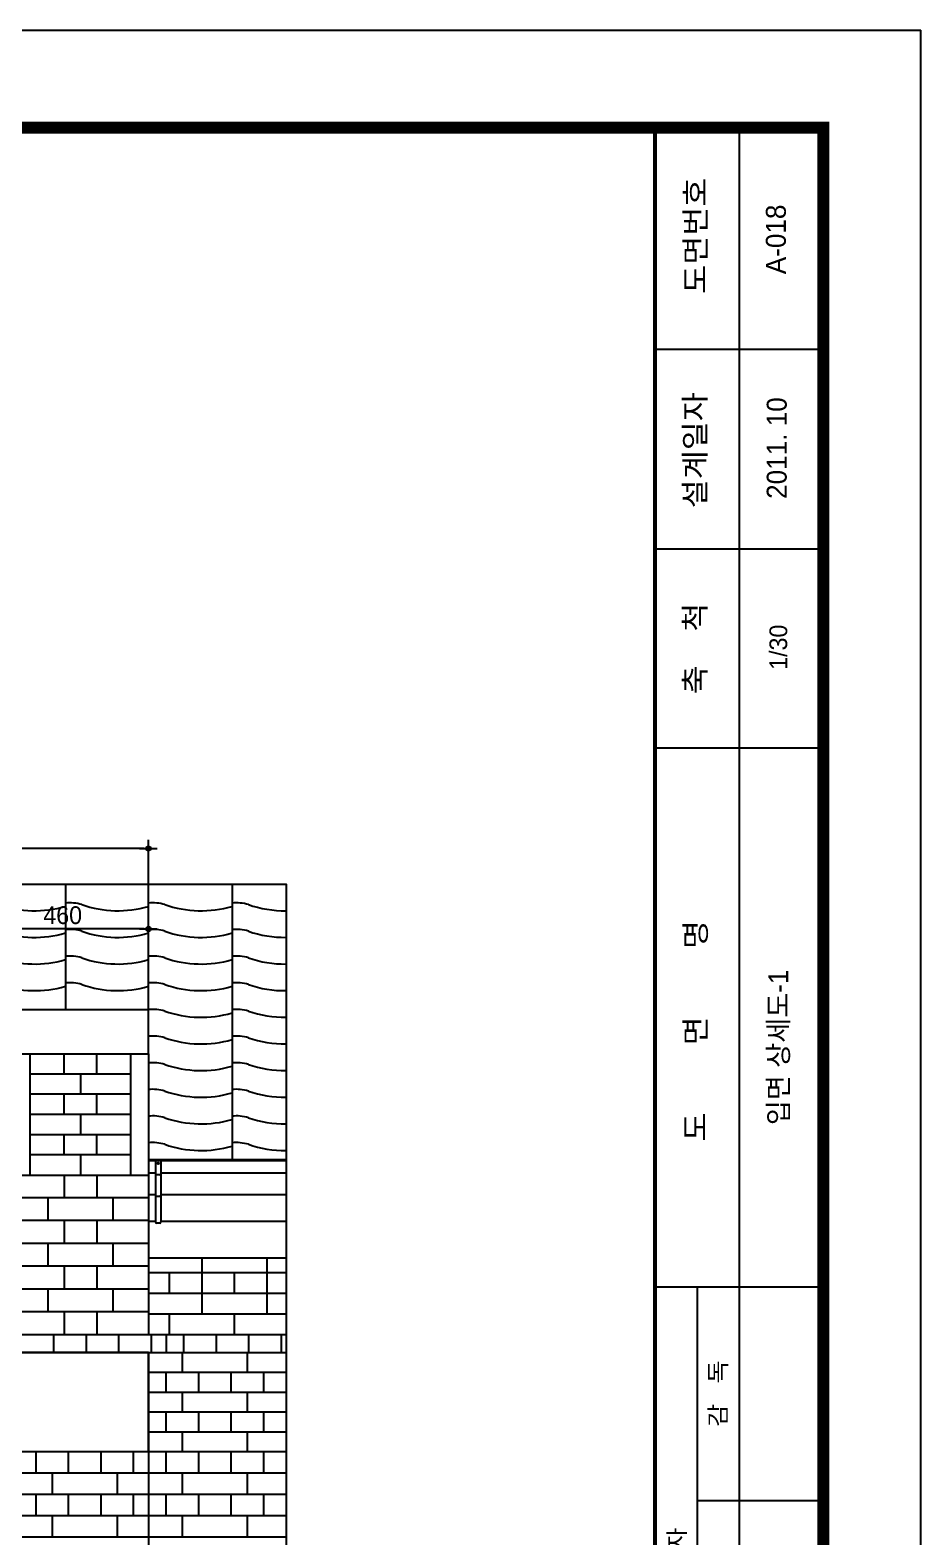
# Model space of a CAD drawing. Extents: x 139057 to 147967, y -162404 to -149789.
# Drawn here: x 144955 to 147967, y -154888 to -149789 of the extents above; entities that cross this region are included whole.
import ezdxf
from ezdxf.enums import TextEntityAlignment as Align

# ---------------------------------------------------------------- set-up
doc = ezdxf.new("R2010")
doc.units = 0
doc.header["$LTSCALE"] = 50
doc.header["$MEASUREMENT"] = 0
doc.header["$PDMODE"] = 35
doc.header["$PDSIZE"] = -10
doc.layers.get('0').update_dxf_attribs({"linetype": 'CONTINUOUS'})
doc.layers.get('DEFPOINTS').update_dxf_attribs({"linetype": 'CONTINUOUS'})
for name, color, linetype in [('COR', 4, 'CONTINUOUS'), ('DIM', 7, 'CONTINUOUS'), ('ele-3', 6, 'CONTINUOUS'), ('FIN', 5, 'CONTINUOUS'), ('h', 5, 'CONTINUOUS'), ('HAT', 5, 'CONTINUOUS'), ('HATCH', 5, 'CONTINUOUS'), ('SYM', 7, 'CONTINUOUS'), ('W-1', 3, 'CONTINUOUS'), ('WAL', 3, 'CONTINUOUS'), ('WID', 4, 'CONTINUOUS')]:
    doc.layers.add(name, color=color, linetype=linetype)
doc.styles.add('HY울릉도M', font='HYWULM_0.TTF')
doc.styles.add('현창', font='HYWULM_0.TTF')
doc.dimstyles.new('ISO-25', dxfattribs={"dimscale": 20, "dimtxt": 4, "dimasz": 1, "dimexe": 2, "dimexo": 5, "dimtad": 1, "dimlunit": 6, "dimtxsty": '현창', "dimblk": 'DIMDOT', "dimcen": 2.5, "dimadec": 0, "dimazin": 0, "dimtfac": 1, "dimtmove": 0, "dimatfit": 3, "dimldrblk": 'DIMDOT', "dimfxl": 1, "dimarcsym": 0})

# ---------------------------------------------------------------- blocks, each defined once
blk = doc.blocks.new('20')
at = {"layer": 'COR', "linetype": 'Continuous'}
for p, q in [((282175, -53606), (282175, -57398)), ((294331, -53606), (294331, -57398)), ((294331, -53606), (294331, -57398)), ((298824, -53606), (298824, -57398)), ((303324, -53606), (303324, -57398)), ((282175, -54554), (262847, -54554)), ((308324, -55502), (230424, -55502)), ((308324, -55502), (230424, -55502))]:
    blk.add_line(p, q, dxfattribs=at)
at = {"layer": 'COR'}
blk.add_line((277343, -57398), (277343, -54554), dxfattribs=at)
at = {"layer": 'COR', "linetype": 'Continuous', "const_width": 270}
blk.add_lwpolyline([(230424, -2398), (230424, -57398), (308324, -57398), (308324, -2398)], close=True, dxfattribs=at)
at = {"layer": 'COR', "linetype": 'Continuous', "const_width": 94.8}
blk.add_lwpolyline([(308324, -53606), (230424, -53606)], dxfattribs=at)
at = {"layer": 'HAT'}
for p in [(310524, -198), (226424, -59598)]:
    blk.add_line(p, (310524, -59598), dxfattribs=at)
at = {"layer": 'WAL', "linetype": 'Continuous', "style": 'HY울릉도M', "width": 1.1}
for s, height, p in [('과             업              참             여             자', 379.48, (266081, -54287)), ('도        면        명', 474.35, (285449, -54755)), ('축    척', 474.3, (295539, -54743)), ('설계일자', 474.3, (299737, -54743)), ('도면번호', 474.3, (304577, -54755)), ('감   독', 379.5, (279013, -55211))]:
    blk.add_text(s, height=height, dxfattribs=at).set_placement(p)
blk = doc.blocks.new('DIMDOT')
at = {"linetype": 'Continuous'}
blk.add_line((-2, 0), (2, 0), dxfattribs=at)
for radius in [0.5, 0.25]:
    blk.add_circle((0, 0), radius, dxfattribs=at)
blk = doc.blocks.new('*D2')
at = {"layer": 'DEFPOINTS', "color": 0}
for p in [(141704.6, -152558.9), (141704.6, -153103.9), (145354.6, -153103.9)]:
    blk.add_point(p, dxfattribs=at)
at = {"layer": 'SYM', "color": 0, "lineweight": -2}
for p, q in [((141704.6, -153028.9), (141704.6, -152528.9)), ((145339.6, -152558.9), (141719.6, -152558.9)), ((145354.6, -153028.9), (145354.6, -152528.9))]:
    blk.add_line(p, q, dxfattribs=at)
at = {"layer": 'SYM', "color": 0, "lineweight": -2, "xscale": 15, "yscale": 15, "zscale": 15, "rotation": 180}
blk.add_blockref('DIMDOT', (141704.6, -152558.9), dxfattribs=at)
at = {"layer": 'SYM', "color": 0, "lineweight": -2, "xscale": 15, "yscale": 15, "zscale": 15}
blk.add_blockref('DIMDOT', (145354.6, -152558.9), dxfattribs=at)
at = {"layer": 'SYM', "color": 0, "insert": (143570.6, -152508.1), "char_height": 60, "attachment_point": 5, "style": '현창'}
blk.add_mtext('3,650', dxfattribs=at)
blk = doc.blocks.new('*D9')
at = {"color": 0, "lineweight": -2}
for p, q in [((144894.6, -153028.9), (144894.6, -152801.1)), ((145354.6, -153028.9), (145354.6, -152801.1)), ((145339.6, -152831.1), (144909.6, -152831.1))]:
    blk.add_line(p, q, dxfattribs=at)
at = {"layer": 'DEFPOINTS', "color": 0}
for p in [(144894.6, -152831.1), (144894.6, -153103.9), (145354.6, -153103.9)]:
    blk.add_point(p, dxfattribs=at)
at = {"color": 0, "lineweight": -2, "xscale": 15, "yscale": 15, "zscale": 15, "rotation": 180}
blk.add_blockref('DIMDOT', (144894.6, -152831.1), dxfattribs=at)
at = {"color": 0, "lineweight": -2, "xscale": 15, "yscale": 15, "zscale": 15}
blk.add_blockref('DIMDOT', (145354.6, -152831.1), dxfattribs=at)
at = {"color": 0, "insert": (145064.6, -152784.8), "char_height": 60, "attachment_point": 5, "style": '현창'}
blk.add_mtext('460', dxfattribs=at)

msp = doc.modelspace()

# ---------------------------------------------------------------- linework, layer by layer
at = {"layer": 'DIM'}
msp.add_lwpolyline([(145820.075, -152679.226), (145820.075, -156180.53), (145720.075, -156220.53), (145920.075, -156220.53), (145820.075, -156260.53), (145820.075, -159609.906)], dxfattribs=at)
at = {"layer": 'ele-3'}
for p, q in [((145354.564, -154331.078), (145820.075, -154331.078)), ((145354.564, -154398.271), (145820.075, -154398.271)), ((145354.564, -154465.463), (145820.075, -154465.463)), ((145354.564, -154532.656), (145820.075, -154532.656)), ((145354.564, -154599.849), (145820.075, -154599.849))]:
    msp.add_line(p, q, dxfattribs=at)
for points in [[(145034.564, -154263.886), (145034.564, -154203.886)], [(145144.564, -154263.886), (145144.564, -154203.886)], [(145254.564, -154263.886), (145254.564, -154203.886)], [(145364.564, -154263.886), (145364.564, -154203.886)], [(145474.564, -154263.886), (145474.564, -154203.886)], [(145584.564, -154263.886), (145584.564, -154203.886)], [(145694.564, -154263.886), (145694.564, -154203.886)], [(145804.564, -154263.886), (145804.564, -154203.886)], [(145469.564, -154331.078), (145469.564, -154263.886)], [(145689.564, -154331.078), (145689.564, -154263.886)], [(145414.564, -154398.271), (145414.564, -154331.078)], [(145524.564, -154398.271), (145524.564, -154331.078)], [(145634.564, -154398.271), (145634.564, -154331.078)], [(145744.564, -154398.271), (145744.564, -154331.078)], [(145469.564, -154465.463), (145469.564, -154398.271)], [(145689.564, -154465.463), (145689.564, -154398.271)], [(145414.564, -154532.656), (145414.564, -154465.463)], [(145524.564, -154532.656), (145524.564, -154465.463)], [(145634.564, -154532.656), (145634.564, -154465.463)], [(145744.564, -154532.656), (145744.564, -154465.463)], [(145469.564, -154599.849), (145469.564, -154532.656)], [(145689.564, -154599.849), (145689.564, -154532.656)]]:
    msp.add_lwpolyline(points, dxfattribs=at)
at = {"layer": 'FIN'}
msp.add_lwpolyline([(141321.136, -152679.226), (145820.075, -152679.226), (145820.075, -159429.82), (141321.136, -159408.886)], close=True, dxfattribs=at)
at = {"layer": 'h'}
for p, q in [((145069.564, -153663.886), (145069.564, -153741.028)), ((145179.564, -153663.886), (145179.564, -153741.028)), ((145354.564, -153741.028), (144894.564, -153741.028)), ((145014.564, -153741.028), (145014.564, -153818.171)), ((145234.564, -153741.028), (145234.564, -153818.171)), ((145354.564, -153818.171), (144894.564, -153818.171)), ((145069.564, -153818.171), (145069.564, -153895.314)), ((145179.564, -153818.171), (145179.564, -153895.314)), ((145354.564, -153895.314), (144894.564, -153895.314)), ((145014.564, -153895.314), (145014.564, -153972.457)), ((145234.564, -153895.314), (145234.564, -153972.457)), ((145354.564, -153972.457), (144894.564, -153972.457)), ((145069.564, -153972.457), (145069.564, -154049.6)), ((145179.564, -153972.457), (145179.564, -154049.6)), ((145354.564, -153993.886), (145820.075, -153993.886)), ((145354.564, -154049.6), (144894.564, -154049.6)), ((145014.564, -154049.6), (145014.564, -154126.743)), ((145234.564, -154049.6), (145234.564, -154126.743)), ((145354.564, -154063.886), (145820.075, -154063.886)), ((145354.564, -154126.743), (144894.564, -154126.743)), ((145069.564, -154126.743), (145069.564, -154203.886)), ((145179.564, -154126.743), (145179.564, -154203.886)), ((145354.564, -154133.886), (145820.075, -154133.886)), ((145354.564, -154671.958), (145820.075, -154671.958)), ((145354.564, -154744.067), (145820.075, -154744.067)), ((145354.564, -154816.177), (145820.075, -154816.177)), ((145354.564, -154888.286), (145820.075, -154888.286))]:
    msp.add_line(p, q, dxfattribs=at)
for points in [[(145534.564, -153943.886), (145534.564, -153993.886)], [(145754.564, -153943.886), (145754.564, -153993.886)], [(145424.564, -153993.886), (145424.564, -154063.886)], [(145534.564, -153993.886), (145534.564, -154063.886)], [(145644.564, -153993.886), (145644.564, -154063.886)], [(145754.564, -153993.886), (145754.564, -154063.886)], [(145534.564, -154063.886), (145534.564, -154133.886)], [(145754.564, -154063.886), (145754.564, -154133.886)], [(145424.564, -154133.886), (145424.564, -154203.886)], [(145644.564, -154133.886), (145644.564, -154203.886)], [(145414.564, -154671.958), (145414.564, -154599.849)], [(145524.564, -154671.958), (145524.564, -154599.849)], [(145634.564, -154671.958), (145634.564, -154599.849)], [(145744.564, -154671.958), (145744.564, -154599.849)], [(145469.564, -154744.067), (145469.564, -154671.958)], [(145689.564, -154744.067), (145689.564, -154671.958)], [(145414.564, -154816.177), (145414.564, -154744.067)], [(145524.564, -154816.177), (145524.564, -154744.067)], [(145634.564, -154816.177), (145634.564, -154744.067)], [(145744.564, -154816.177), (145744.564, -154744.067)], [(145469.564, -154888.286), (145469.564, -154816.177)], [(145689.564, -154888.286), (145689.564, -154816.177)]]:
    msp.add_lwpolyline(points, dxfattribs=at)
at = {"layer": 'HAT'}
for centre, radius, start, end in [((144970.468, -152402.427), 366.959, 250.544883, 286.354335), ((145087.936, -152889.216), 146.653, 73.733542, 95.533557), ((145251.237, -152402.427), 366.959, 250.544883, 286.354335), ((145368.706, -152889.216), 146.653, 73.733542, 95.533557), ((145533.038, -152396.384), 373.002, 250.704629, 286.220436), ((145651.372, -152889.216), 146.653, 73.733542, 95.533557), ((145815.704, -152396.384), 373.002, 250.704629, 270.671489), ((144970.468, -152492.587), 366.959, 250.544883, 286.354335), ((145087.936, -152979.376), 146.653, 73.733542, 95.533557), ((145251.237, -152492.587), 366.959, 250.544883, 286.354335), ((145368.706, -152979.376), 146.653, 73.733542, 95.533557), ((145533.038, -152486.544), 373.002, 250.704629, 286.220436), ((145651.372, -152979.376), 146.653, 73.733542, 95.533557), ((145815.704, -152486.544), 373.002, 250.704629, 270.671489), ((144970.468, -152582.747), 366.959, 250.544883, 286.354335), ((145087.936, -153069.536), 146.653, 73.733542, 95.533557), ((145251.237, -152582.747), 366.959, 250.544883, 286.354335), ((145368.706, -153069.536), 146.653, 73.733542, 95.533557), ((145533.038, -152576.703), 373.002, 250.704629, 286.220436), ((145651.372, -153069.536), 146.653, 73.733542, 95.533557), ((145815.704, -152576.703), 373.002, 250.704629, 270.671489), ((144970.468, -152672.907), 366.959, 250.544883, 286.354335), ((145087.936, -153159.695), 146.653, 73.733542, 95.533557), ((145251.237, -152672.907), 366.959, 250.544883, 286.354335), ((145368.706, -153159.695), 146.653, 73.733542, 95.533557), ((145533.038, -152666.863), 373.002, 250.704629, 286.220436), ((145651.372, -153159.695), 146.653, 73.733542, 95.533557), ((145815.704, -152666.863), 373.002, 250.704629, 270.671489), ((145368.706, -153249.855), 146.653, 73.733542, 95.533557), ((145533.038, -152757.023), 373.002, 250.704629, 286.220436), ((145651.372, -153249.855), 146.653, 73.733542, 95.533557), ((145815.704, -152757.023), 373.002, 250.704629, 270.671489), ((145368.706, -153340.015), 146.653, 73.733542, 95.533557), ((145533.038, -152847.183), 373.002, 250.704629, 286.220436), ((145651.372, -153340.015), 146.653, 73.733542, 95.533557), ((145815.704, -152847.183), 373.002, 250.704629, 270.671489), ((145368.706, -153430.175), 146.653, 73.733542, 95.533557), ((145533.038, -152937.342), 373.002, 250.704629, 286.220436), ((145651.372, -153430.175), 146.653, 73.733542, 95.533557), ((145815.704, -152937.342), 373.002, 250.704629, 270.671489), ((145368.706, -153520.334), 146.653, 73.733542, 95.533557), ((145651.372, -153520.334), 146.653, 73.733542, 95.533557), ((145533.038, -153027.502), 373.002, 250.704629, 286.220436), ((145815.704, -153027.502), 373.002, 250.704629, 270.671489), ((145368.706, -153610.494), 146.653, 73.733542, 95.533557), ((145533.038, -153117.662), 373.002, 250.704629, 286.220436), ((145651.372, -153610.494), 146.653, 73.733542, 95.533557), ((145815.704, -153117.662), 373.002, 250.704629, 270.671489), ((145368.706, -153700.654), 146.653, 73.733542, 95.533557), ((145533.038, -153207.822), 373.002, 250.704629, 286.220436), ((145651.372, -153700.654), 146.653, 73.733542, 95.533557), ((145815.704, -153207.822), 373.002, 250.704629, 270.671489)]:
    msp.add_arc(centre, radius, start, end, dxfattribs=at)
at = {"layer": 'HATCH'}
for p, q in [((145820.075, -153612.19), (145354.564, -153612.19)), ((145378.564, -153657.575), (145354.564, -153657.575)), ((145820.075, -153657.575), (145396.564, -153657.575)), ((145378.564, -153730.575), (145354.564, -153730.575)), ((145820.075, -153730.575), (145396.564, -153730.575))]:
    msp.add_line(p, q, dxfattribs=at)
at = {"layer": 'W-1'}
for p, q in [((144894.564, -153663.886), (145354.564, -153663.886)), ((145354.564, -153663.886), (145354.564, -154203.886)), ((141321.136, -154203.886), (145820.075, -154203.886)), ((145414.564, -154203.886), (145414.564, -154263.886)), ((141321.136, -154263.886), (145820.075, -154263.886)), ((145354.564, -154263.886), (145354.564, -157731.307))]:
    msp.add_line(p, q, dxfattribs=at)
at = {"layer": 'WID'}
for p, q in [((145073.795, -152679.226), (145073.795, -153103.886)), ((145354.564, -153253.886), (145354.564, -152679.226)), ((145637.23, -152679.226), (145637.23, -153612.19)), ((141704.564, -153103.886), (145354.564, -153103.886)), ((141704.564, -153253.886), (145354.564, -153253.886)), ((144954.564, -153663.886), (144954.564, -153253.886)), ((145294.564, -153663.886), (145294.564, -153253.886)), ((145354.564, -153253.886), (145354.564, -153663.886)), ((145294.564, -153322.219), (144954.564, -153322.219)), ((145124.564, -153322.219), (145124.564, -153390.552)), ((145294.564, -153390.552), (144954.564, -153390.552)), ((145294.564, -153458.886), (144954.564, -153458.886)), ((145124.564, -153458.886), (145124.564, -153527.219)), ((145294.564, -153527.219), (144954.564, -153527.219)), ((145294.564, -153595.552), (144954.564, -153595.552)), ((145124.564, -153595.552), (145124.564, -153663.886)), ((145820.075, -153615.791), (145354.564, -153615.791)), ((145378.564, -153615.791), (145378.564, -153823.575)), ((145396.564, -153615.791), (145396.564, -153823.575)), ((145393.564, -153663.575), (145381.564, -153663.575)), ((145393.564, -153736.575), (145381.564, -153736.575)), ((145378.564, -153820.575), (145354.564, -153820.575)), ((145393.564, -153826.575), (145381.564, -153826.575)), ((145820.075, -153820.575), (145396.564, -153820.575)), ((145354.564, -153943.886), (145820.075, -153943.886)), ((144894.564, -154599.849), (145354.564, -154599.849)), ((144894.564, -154671.958), (145354.564, -154671.958)), ((144894.564, -154744.067), (145354.564, -154744.067)), ((144894.564, -154816.177), (145354.564, -154816.177)), ((144894.564, -154888.286), (145354.564, -154888.286))]:
    msp.add_line(p, q, dxfattribs=at)
for points in [[(145069.564, -153322.219), (145069.564, -153253.886)], [(145179.564, -153322.219), (145179.564, -153253.886)], [(145069.564, -153458.886), (145069.564, -153390.552)], [(145179.564, -153458.886), (145179.564, -153390.552)], [(145069.564, -153595.552), (145069.564, -153527.219)], [(145179.564, -153595.552), (145179.564, -153527.219)], [(145354.564, -154599.849), (145354.564, -154263.886), (144894.564, -154263.886), (144894.564, -154599.849)], [(144974.564, -154671.958), (144974.564, -154599.849)], [(145084.564, -154671.958), (145084.564, -154599.849)], [(145194.564, -154671.958), (145194.564, -154599.849)], [(145304.564, -154671.958), (145304.564, -154599.849)], [(145029.564, -154744.067), (145029.564, -154671.958)], [(145249.564, -154744.067), (145249.564, -154671.958)], [(144974.564, -154816.177), (144974.564, -154744.067)], [(145084.564, -154816.177), (145084.564, -154744.067)], [(145194.564, -154816.177), (145194.564, -154744.067)], [(145304.564, -154816.177), (145304.564, -154744.067)], [(145029.564, -154888.286), (145029.564, -154816.177)], [(145249.564, -154888.286), (145249.564, -154816.177)]]:
    msp.add_lwpolyline(points, dxfattribs=at)
msp.add_circle((145387.564, -153624.16), 3, dxfattribs=at)
for centre, start, end in [((145381.564, -153660.575), 180, 270), ((145393.564, -153660.575), 270, 0), ((145381.564, -153733.575), 180, 270), ((145393.564, -153733.575), 270, 0), ((145381.564, -153823.575), 180, 270), ((145393.564, -153823.575), 270, 0)]:
    msp.add_arc(centre, 3, start, end, dxfattribs=at)

# ---------------------------------------------------------------- block references
at = {"layer": 'WAL', "xscale": 0.1500000000232831, "yscale": 0.1500000000232831, "zscale": 0.15, "rotation": 90}
msp.add_blockref('20', (139026.823, -196367.92), dxfattribs=at)

# ---------------------------------------------------------------- texts
at = {"layer": 'WAL', "style": 'HY울릉도M'}
for s, height, p in [('A-018', 67.5, (147510.066, -150497.42)), ('1/30', 60, (147514.639, -151877.571))]:
    msp.add_text(s, height=height, rotation=90, dxfattribs=at).set_placement(p, align=Align.CENTER)
at = {"layer": 'WAL', "linetype": 'Continuous', "style": 'HY울릉도M'}
msp.add_text('2011. 10', height=67.5, rotation=90, dxfattribs=at).set_placement((147479.189, -151203.68), align=Align.MIDDLE_CENTER)
at = {"layer": 'WAL', "style": 'HY울릉도M'}
msp.add_text('입면 상세도-1', height=67.5, rotation=90, dxfattribs=at).set_placement((147518.284, -153495.048))

# ---------------------------------------------------------------- dimensions: what is measured, and where the dimension line sits
dim = msp.add_linear_dim(base=(144894.564, -152831.082), p1=(145354.564, -153103.886), p2=(144894.564, -153103.886), angle=180, dimstyle='ISO-25', override={"dimscale": 15, "dimtxt": 4, "dimasz": 1, "dimexe": 2, "dimexo": 5, "dimgap": 1, "dimlunit": 6, "dimdle": 2, "dimtix": 1})
dim.commit()
dim.dimension.update_dxf_attribs({"geometry": '*D9', "text_midpoint": (145064.564, -152831.082), "dimtype": 128})
at = {"layer": 'SYM'}
dim = msp.add_linear_dim(base=(141704.564, -152558.863), p1=(145354.564, -153103.886), p2=(141704.564, -153103.886), angle=180, dimstyle='ISO-25', override={"dimscale": 15, "dimtxt": 4, "dimasz": 1, "dimexe": 2, "dimexo": 5, "dimgap": 1, "dimlunit": 6, "dimdle": 2, "dimtix": 1}, dxfattribs=at)
dim.commit()
dim.dimension.update_dxf_attribs({"geometry": '*D2', "text_midpoint": (143570.606, -152558.863), "dimtype": 128})

doc.saveas('drawing.dxf')
